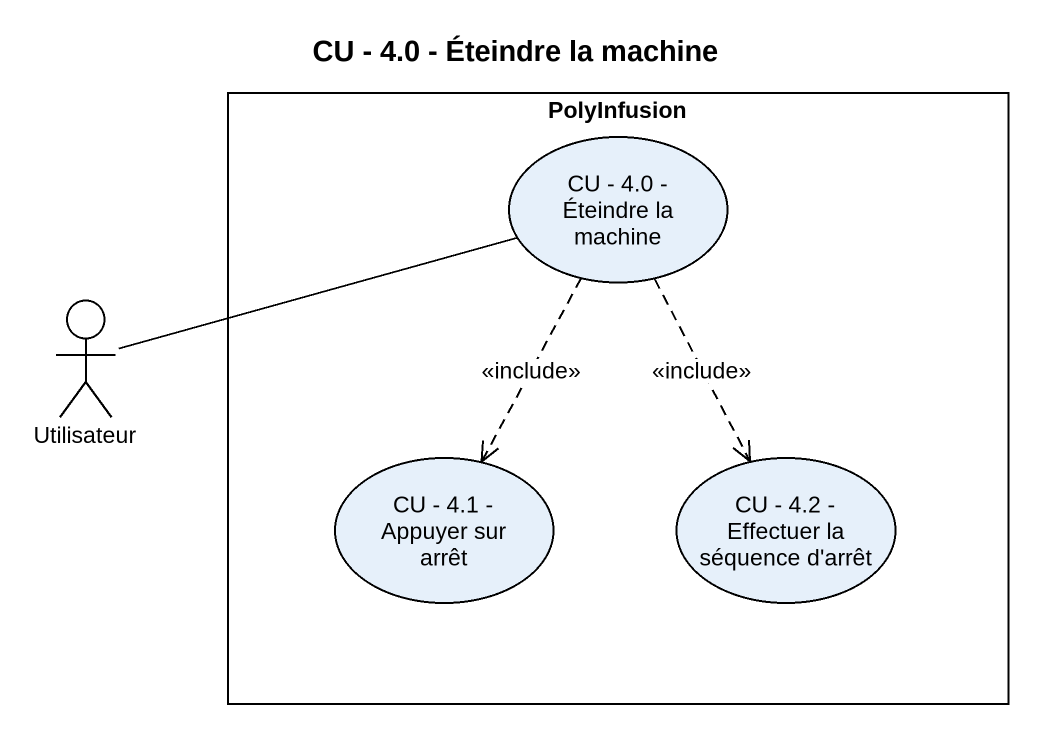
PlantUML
@startuml
title CU - 4.0 - Éteindre la machine
rectangle PolyInfusion {
  usecase "CU - 4.0 - Éteindre la machine" as CU_4_0_Éteindre_la_machine
  usecase "CU - 4.1 - Appuyer sur arrêt" as CU_4_1_Appuyer_sur_arrêt
  usecase "CU - 4.2 - Effectuer la séquence d'arrêt" as CU_4_2_Effectuer_la
}
actor Utilisateur
CU_4_0_Éteindre_la_machine ..> CU_4_1_Appuyer_sur_arrêt : <<include>>
CU_4_0_Éteindre_la_machine ..> CU_4_2_Effectuer_la : <<include>>
Utilisateur -right- CU_4_0_Éteindre_la_machine
@enduml
